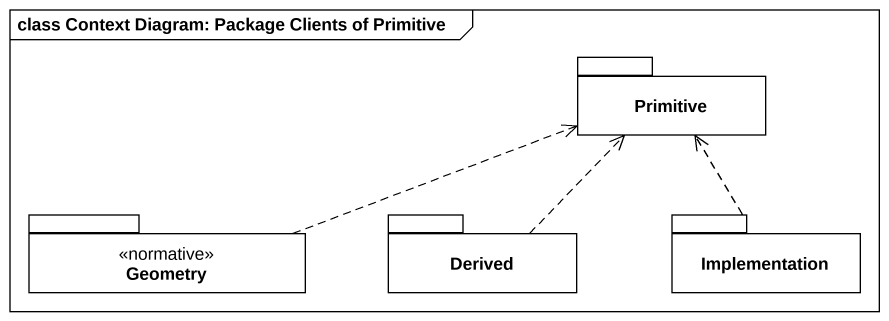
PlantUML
@startuml
mainframe class Context Diagram: Package Clients of Primitive
package Primitive {
}
package Geometry <<normative>> {
}
package Derived {
}
package Implementation {
}
Geometry .right.> Primitive
Derived .up.> Primitive
Implementation .up.> Primitive
@enduml
